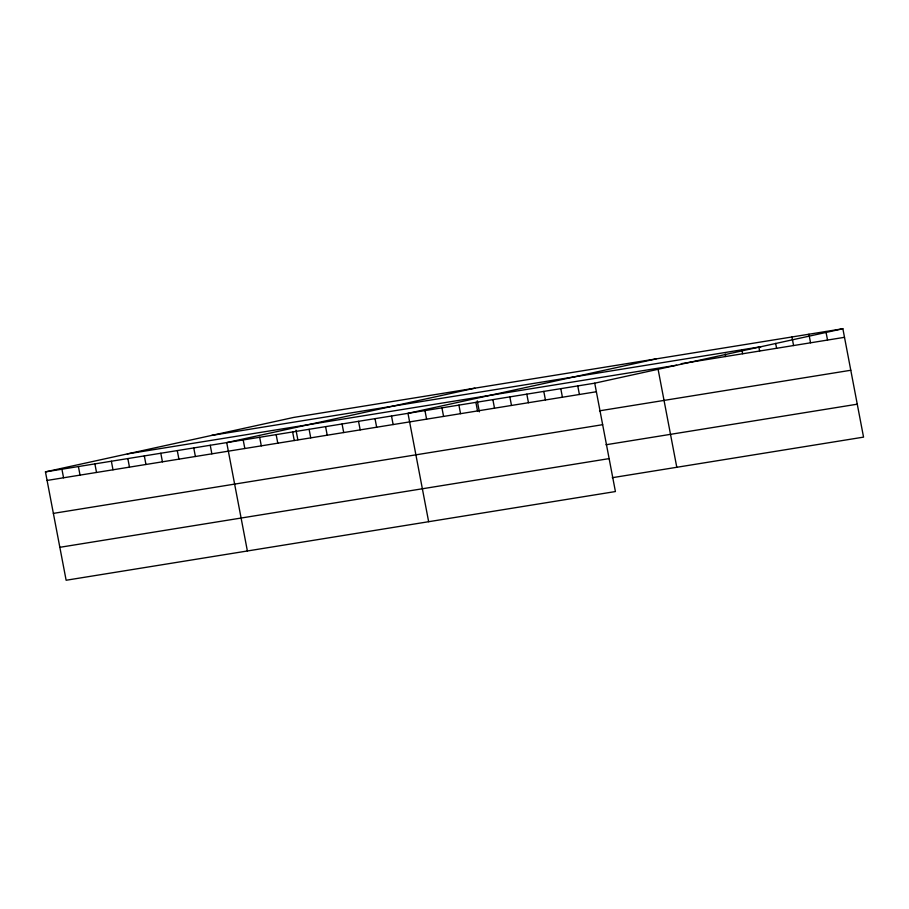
<?xml version="1.0" encoding="UTF-8"?>
<svg xmlns="http://www.w3.org/2000/svg" width="909" height="909" viewBox="0 0 909 909"><rect width="100%" height="100%" fill="white"/><g stroke="black" fill="none" stroke-linecap="round" stroke-linejoin="round"><path stroke-width="1.36" d="M45.45 471.873L594.736 383.178L615.416 491.553L66.13 580.249L45.45 471.873L293.584 417.447L842.87 328.751L863.55 437.127L612.246 477.702M474.85 388.177L226.716 442.603L247.384 550.979M656.116 358.907L407.982 413.334L428.65 521.709M594.736 383.178L842.87 328.751M211.706 435.4L760.992 346.715M681.261 363.68L844.506 337.319M127.34 453.909L676.626 365.213M47.086 480.441L596.372 391.745M599.497 410.834L850.79 370.258M53.37 513.38L602.656 424.685M605.962 444.762L857.267 404.187M59.846 547.309L609.132 458.613M825.895 331.49L827.531 340.057M808.919 334.228L810.555 342.795M791.944 336.978L793.58 345.545M775.661 343.386L776.593 348.283M758.924 347.352L759.617 351.022M741.937 350.09L742.642 353.76M725.2 354.055L725.666 356.51M658.014 368.849L676.796 467.283M577.76 385.916L579.397 394.483M560.785 388.666L562.421 397.222M543.798 391.404L545.434 399.971M526.822 394.142L528.459 402.71M509.847 396.881L511.483 405.448M492.871 399.63L494.507 408.198M477.27 400.858L479.373 411.834M475.896 402.369L477.52 410.936M458.909 405.107L460.545 413.675M441.933 407.846L443.569 416.413M424.957 410.595L426.594 419.163M391.506 415.992L393.131 424.56M375.019 418.651L376.656 427.219M358.544 421.322L360.18 429.877M342.068 423.98L343.704 432.548M325.581 426.639L327.217 435.206M309.105 429.298L310.742 437.865M296.004 430.127L297.845 439.74M292.63 431.957L294.266 440.524M276.154 434.616L277.79 443.183M259.667 437.286L261.303 445.853M243.192 439.945L244.828 448.512M210.24 445.262L211.865 453.83M193.753 447.921L195.39 456.488M177.278 450.58L178.914 459.147M160.802 453.25L162.438 461.817M144.326 455.909L145.951 464.476M127.839 458.568L129.476 467.135M111.364 461.227L113 469.794M94.888 463.885L96.524 472.453M78.413 466.556L80.037 475.112M61.926 469.214L63.562 477.782"/></g></svg>
